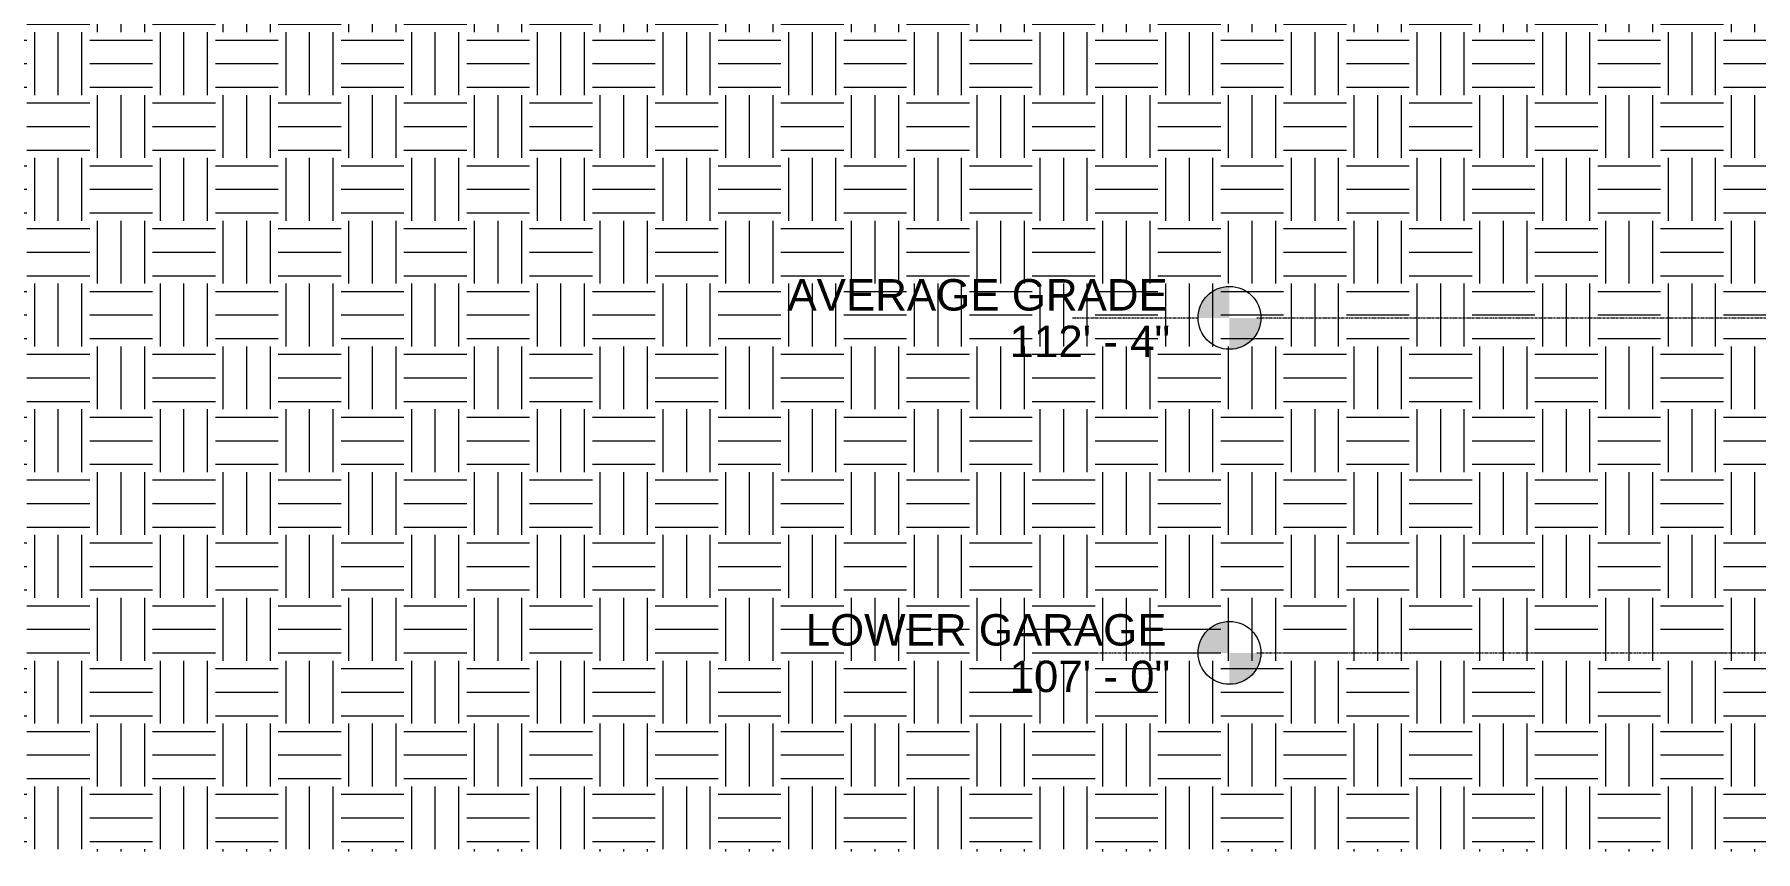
# Model space of a CAD drawing. Header units: inches. Extents: x -675 to 994, y 1246 to 1805.
# Drawn here: x 463.4 to 792, y 1246.3 to 1402.3 of the extents above; entities that cross this region are included whole.
import ezdxf

# ---------------------------------------------------------------- set-up
doc = ezdxf.new("R2010")
doc.units = ezdxf.units.IN
doc.header["$MEASUREMENT"] = 0
doc.linetypes.add('Center 1_4_', pattern=[0.53125, 0.25, -0.09375, 0.09375, -0.09375])
doc.linetypes.add('Grid Line 1_2_', pattern=[0.875, 0.5, -0.125, 0.125, -0.125])
doc.layers.add('A-FLOR-LEVL', color=51, linetype='Continuous', lineweight=9)
doc.layers.add('C-TOPO', color=7, linetype='Continuous', lineweight=13)
doc.styles.add('Arial_3', font='arial.ttf', dxfattribs={"height": 6})
pattern_1 = [(0, (-18.091, 3444.242), (12, 12), [12, -12]), (0, (-18.091, 3448.742), (12, 12), [12, -12]), (0, (-18.091, 3453.242), (12, 12), [12, -12]), (90, (-16.591, 3454.742), (-12, 12), [12, -12]), (90, (-12.091, 3454.742), (-12, 12), [12, -12]), (90, (-7.591, 3454.742), (-12, 12), [12, -12])]

# ---------------------------------------------------------------- blocks, each defined once
blk = doc.blocks.new('Level - Level Head - Circle-34091-Section F')
at = {"layer": 'A-FLOR-LEVL'}
h = blk.add_hatch(color=256, dxfattribs=at)
edge = h.paths.add_edge_path(flags=0)
edge.add_line((691.58, 1581.24), (685.58, 1581.24))
edge.add_arc((691.58, 1581.24), 6, 90, 180, ccw=False)
edge.add_line((691.58, 1587.24), (691.58, 1581.24))
h = blk.add_hatch(color=256, dxfattribs=at)
edge = h.paths.add_edge_path(flags=0)
edge.add_line((691.58, 1575.24), (691.58, 1581.24))
edge.add_line((691.58, 1581.24), (697.58, 1581.24))
edge.add_arc((691.58, 1581.24), 6, -90, 0, ccw=False)
at = {"layer": 'A-FLOR-LEVL', "color": 170, "lineweight": 13}
blk.add_circle((691.58, 1581.24), 6, dxfattribs=at)
blk = doc.blocks.new('STRUCT_rvt-1-Section F')
at = {"layer": 'A-FLOR-LEVL', "linetype": 'Grid Line 1_2_'}
for p, q in [((661.58, 1348.2), (685.58, 1348.2)), ((661.58, 1284.24), (685.58, 1284.24))]:
    blk.add_line(p, q, dxfattribs=at)
at = {"color": 210, "lineweight": 5}
for p in [(0, -233.04), (0, -297)]:
    blk.add_blockref('Level - Level Head - Circle-34091-Section F', p, dxfattribs=at)
at = {"layer": 'A-FLOR-LEVL', "char_height": 6, "attachment_point": 1, "style": 'Arial_3'}
for s, insert, width in [('AVERAGE GRADE', (607.15, 1355.6), 88.173), ('112\' - 4"', (649.57, 1346.72), 37.1175), ('LOWER GARAGE', (610.64, 1291.64), 83.931), ('107\' - 0"', (649.57, 1282.76), 37.1175)]:
    blk.add_mtext(s, dxfattribs=dict(at, insert=insert, width=width))

msp = doc.modelspace()

# ---------------------------------------------------------------- hatches: boundary and pattern name
at = {"layer": 'C-TOPO'}
h = msp.add_hatch(dxfattribs=at)
h.set_pattern_fill('FP_6', color=256, style=0, pattern_type=2)
h.set_pattern_definition(pattern_1)
h.paths.add_polyline_path([(614.422, 1246.311), (870.529, 1246.311), (870.529, 1433.984), (792.047, 1433.984), (792.047, 1433.345), (760.998, 1433.653), (760.998, 1414.24), (717.338, 1414.24), (717.338, 1433.984), (698.47, 1433.984), (698.47, 1433.74), (654.47, 1433.74), (654.47, 1433.984), (650.47, 1433.984), (650.47, 1433.74), (622.422, 1433.74), (622.422, 1433.984), (618.422, 1433.984), (618.422, 1423.24), (614.422, 1423.24), (614.422, 1388.051)], flags=0)
h = msp.add_hatch(dxfattribs=at)
h.set_pattern_fill('FP_6', color=256, style=0, pattern_type=2)
h.set_pattern_definition(pattern_1)
h.paths.add_polyline_path([(151.197, 1246.311), (614.422, 1246.311), (614.422, 1422.113), (406.845, 1422.113), (406.845, 1416.24), (388.845, 1416.24), (388.845, 1422.113), (310.345, 1422.113), (310.345, 1414.24), (304.345, 1414.24), (304.345, 1408.24), (274.345, 1408.24), (274.345, 1414.24), (268.345, 1414.24), (268.345, 1422.113), (253.22, 1422.113), (253.22, 1408.24), (223.22, 1408.24), (223.22, 1422.113), (151.197, 1422.113), (151.197, 1388.051)], flags=0)

# ---------------------------------------------------------------- linework, layer by layer
at = {"layer": 'A-FLOR-LEVL', "linetype": 'Center 1_4_', "lineweight": 20}
for p, q in [((696.807, 1348.2), (966.607, 1348.2)), ((696.807, 1284.24), (966.607, 1284.24))]:
    msp.add_line(p, q, dxfattribs=at)

# ---------------------------------------------------------------- block references
at = {"lineweight": 5}
msp.add_blockref('STRUCT_rvt-1-Section F', (0, 0), dxfattribs=at)

doc.saveas('drawing.dxf')
